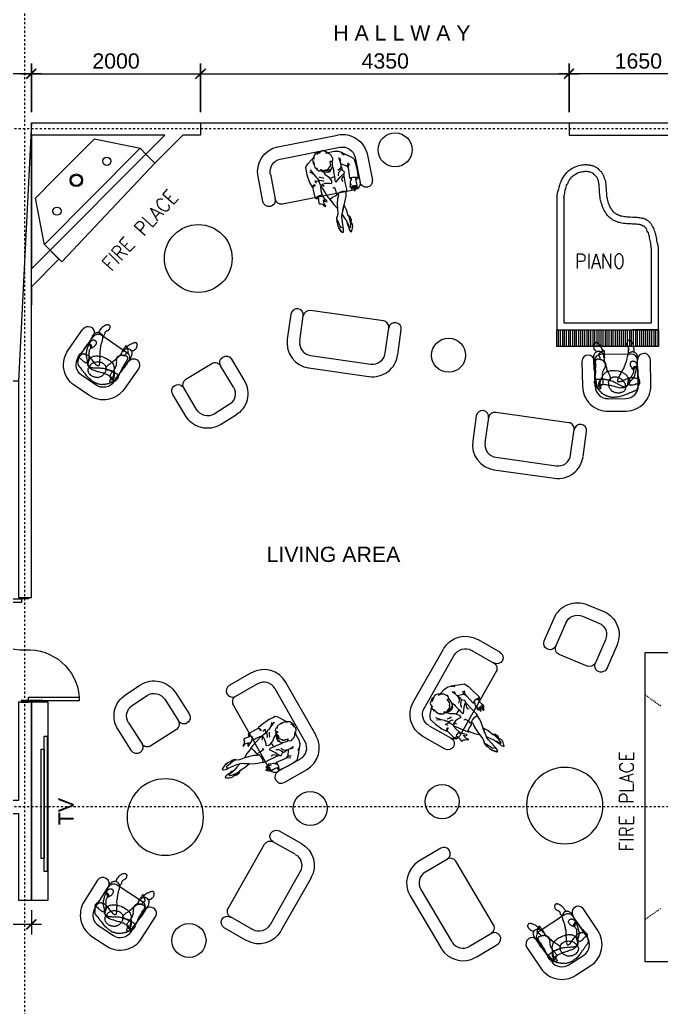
# Model space of a CAD drawing. Header units: feet. Extents: x 24 to 2788, y 15 to 613.
# Drawn here: x 353.5 to 429.2, y 289.3 to 405.8 of the extents above; entities that cross this region are included whole.
import ezdxf

# ---------------------------------------------------------------- set-up
doc = ezdxf.new("R2010")
doc.units = ezdxf.units.FT
doc.header["$MEASUREMENT"] = 0
doc.linetypes.add('DASHED', pattern=[0.5, 0.25, -0.25])
doc.layers.get('0').update_dxf_attribs({"color": 255, "lineweight": 0})
for name, color, linetype, lineweight in [('Dimmension', 250, 'Continuous', 0), ('Furnatures', 30, 'Continuous', 15), ('Object', 5, 'Continuous', 0), ('Text', 251, 'Continuous', 9)]:
    doc.layers.add(name, color=color, linetype=linetype, lineweight=lineweight)
doc.layers.add('Doors', color=7, linetype='Continuous')
doc.layers.add('Grid', color=1, linetype='Continuous')
doc.styles.add('PDF Arial', font='arial.ttf')

# ---------------------------------------------------------------- blocks, each defined once
blk = doc.blocks.new('TV')
at = {"layer": 'Furnatures', "lineweight": 5}
for points in [[(0.072, -0.798), (0.038, -0.798), (0.038, 0.798), (0.072, 0.798)], [(0.038, -0.646), (0, -0.646), (0, 0.646), (0.038, 0.646)]]:
    blk.add_lwpolyline(points, close=True, dxfattribs=at)
blk = doc.blocks.new('Sofa')
at = {"layer": 'Furnatures', "lineweight": 0}
for points in [[(-0.162, -0.673), (0.197, -0.668, 0.416177), (0.27, -0.588, 0.990454), (0.42, -0.585), (0.411, -0.29, 0.414214), (0.105, 0.001), (-0.105, -0.001)], [(-0.105, -0.001, 0.414214), (-0.395, -0.307), (-0.388, -0.606, 1.048441), (-0.238, -0.602, 0.401953), (-0.162, -0.673)], [(0.108, -0.147), (-0.101, -0.149, 0.414214), (-0.247, -0.303), (-0.238, -0.602)]]:
    blk.add_lwpolyline(points, format="xyb", dxfattribs=at)
blk.add_lwpolyline([(0.262, -0.293), (0.27, -0.588)], dxfattribs=at)
blk.add_arc((0.112, -0.297), 0.15, 1.4551, 91.4551, dxfattribs=at)
blk = doc.blocks.new('Love Seat')
at = {"layer": 'Furnatures', "lineweight": 0}
for points in [[(0.36, 0), (-0.36, 0)], [(0.36, -0.148), (-0.36, -0.148)], [(-0.66, -0.301), (-0.66, -0.601)], [(-0.512, -0.301), (-0.512, -0.601)], [(0.508, -0.301), (0.508, -0.601)]]:
    blk.add_lwpolyline(points, dxfattribs=at)
blk.add_lwpolyline([(-0.66, -0.599, 0.999952), (-0.512, -0.599, 0.414214), (-0.438, -0.673), (0.434, -0.673, 0.414186), (0.508, -0.599, 0.999952), (0.656, -0.599), (0.656, -0.299)], format="xyb", dxfattribs=at)
for centre, radius, start, end in [((-0.362, -0.298), 0.298, 89.9506, 179.9506), ((0.358, -0.298), 0.298, 359.9506, 89.9506), ((-0.362, -0.298), 0.15, 89.9506, 179.9505), ((0.358, -0.298), 0.15, 359.9506, 89.9505)]:
    blk.add_arc(centre, radius, start, end, dxfattribs=at)
blk = doc.blocks.new('Person 2')
at = {"layer": 'Object', "color": 252, "lineweight": 0, "true_color": 0x939598}
for points in [[(0.093, 0.07), (0.089, 0.083), (0.085, 0.087), (0.064, 0.108), (0.051, 0.112), (0.047, 0.112), (0.047, 0.116), (0.025, 0.112), (0, 0.121), (-0.025, 0.116), (-0.042, 0.112), (-0.055, 0.108), (-0.068, 0.091), (-0.072, 0.083), (-0.076, 0.078), (-0.093, 0.07), (-0.174, 0.036), (-0.195, 0.023), (-0.212, 0.006), (-0.216, -0.015), (-0.229, -0.078), (-0.233, -0.171), (-0.229, -0.226), (-0.224, -0.235), (-0.22, -0.235), (-0.224, -0.248), (-0.229, -0.273), (-0.241, -0.341), (-0.241, -0.375), (-0.224, -0.383), (-0.212, -0.387), (-0.216, -0.404), (-0.229, -0.438), (-0.224, -0.451), (-0.216, -0.455), (-0.207, -0.455), (-0.195, -0.468), (-0.191, -0.468), (-0.178, -0.497), (-0.169, -0.506), (-0.165, -0.506), (-0.174, -0.472), (-0.161, -0.425), (-0.152, -0.447), (-0.14, -0.459), (-0.131, -0.459), (-0.131, -0.451), (-0.14, -0.434), (-0.148, -0.396), (-0.161, -0.379), (-0.161, -0.375), (-0.152, -0.37), (-0.152, -0.362), (-0.144, -0.315), (-0.131, -0.269), (-0.127, -0.269), (-0.102, -0.417), (-0.097, -0.43), (-0.093, -0.451), (-0.089, -0.459), (-0.085, -0.459), (-0.072, -0.523), (-0.051, -0.578), (-0.051, -0.586), (-0.068, -0.637), (-0.089, -0.671), (-0.102, -0.675), (-0.11, -0.696), (-0.114, -0.713), (-0.119, -0.718), (-0.119, -0.722), (-0.114, -0.73), (-0.127, -0.781), (-0.123, -0.785), (-0.127, -0.794), (-0.114, -0.849), (-0.11, -0.861), (-0.106, -0.866), (-0.093, -0.866), (-0.089, -0.861), (-0.08, -0.84), (-0.076, -0.828), (-0.072, -0.806), (-0.042, -0.696), (-0.03, -0.667), (-0.025, -0.671), (-0.017, -0.722), (-0.008, -0.756), (-0.008, -0.785), (-0.013, -0.79), (-0.013, -0.832), (-0.017, -0.866), (-0.013, -0.891), (-0.004, -0.9), (0, -0.895), (0.004, -0.891), (0.025, -0.866), (0.038, -0.845), (0.042, -0.823), (0.038, -0.802), (0.042, -0.781), (0.047, -0.785), (0.051, -0.773), (0.051, -0.73), (0.038, -0.713), (0.034, -0.713), (0.042, -0.637), (0.042, -0.603), (0.038, -0.578), (0.08, -0.519), (0.102, -0.489), (0.123, -0.442), (0.127, -0.434), (0.131, -0.438), (0.14, -0.413), (0.152, -0.353), (0.178, -0.235), (0.186, -0.235), (0.186, -0.231), (0.195, -0.218), (0.191, -0.21), (0.178, -0.18), (0.182, -0.171), (0.186, -0.154), (0.191, -0.15)], [(-0.093, 0.032), (-0.097, 0.023), (-0.102, -0.002), (-0.106, 0.015), (-0.097, 0.045), (-0.089, 0.07)], [(-0.102, 0.006), (-0.106, 0.011)], [(-0.076, 0.074), (-0.072, 0.083), (-0.08, 0.061)], [(-0.008, 0.108), (-0.025, 0.1)], [(-0.025, 0.1), (-0.025, 0.1)], [(-0.021, 0.116), (-0.008, 0.108), (-0.004, 0.108), (0.004, 0.108), (0, 0.104)], [(0.008, 0.108), (0.004, 0.108), (0.017, 0.104), (0.013, 0.112), (0.025, 0.112)], [(0.076, 0.078), (0.093, 0.066)], [(0.085, 0.087), (0.085, 0.078)], [(0.089, -0.104), (0.11, -0.053), (0.106, -0.049), (0.123, -0.032), (0.131, -0.015), (0.127, -0.002), (0.123, 0.032), (0.106, 0.057), (0.093, 0.066), (0.093, 0.07), (0.106, 0.07), (0.178, 0.057), (0.22, 0.04), (0.25, 0.011), (0.25, 0.006), (0.267, -0.027), (0.271, -0.027)], [(0.254, 0.006), (0.25, 0.011), (0.254, 0.006), (0.279, -0.019), (0.309, -0.053), (0.356, -0.108), (0.356, -0.125), (0.356, -0.163), (0.343, -0.235), (0.326, -0.315), (0.322, -0.337), (0.318, -0.341), (0.284, -0.324), (0.254, -0.315), (0.224, -0.311), (0.25, -0.214), (0.258, -0.18), (0.284, -0.154), (0.288, -0.154)], [(-0.148, -0.108), (-0.182, -0.061)], [(-0.123, -0.188), (-0.123, -0.184), (-0.127, -0.171), (-0.135, -0.159), (-0.135, -0.142), (-0.148, -0.108), (-0.165, -0.04)], [(-0.051, -0.108), (-0.047, -0.112), (-0.038, -0.116), (-0.03, -0.15), (0, -0.197), (0.013, -0.256), (0.004, -0.277), (-0.004, -0.286), (-0.021, -0.273), (-0.068, -0.256), (-0.102, -0.252), (-0.127, -0.26), (-0.127, -0.252), (-0.127, -0.21), (-0.123, -0.188), (-0.093, -0.205), (-0.08, -0.214), (-0.076, -0.218), (-0.08, -0.226)], [(-0.102, -0.002), (-0.106, -0.032), (-0.102, -0.049), (-0.097, -0.061)], [(-0.097, -0.044), (-0.089, -0.066)], [(-0.068, -0.095), (-0.08, -0.091), (-0.097, -0.066)], [(-0.059, -0.095), (-0.064, -0.095), (-0.068, -0.091)], [(-0.034, -0.112), (-0.042, -0.108), (-0.051, -0.108), (-0.059, -0.095), (-0.055, -0.091), (-0.051, -0.083), (-0.059, -0.087), (-0.064, -0.087)], [(-0.051, -0.083), (-0.051, -0.083)], [(-0.051, -0.083), (-0.042, -0.091)], [(0, -0.116), (-0.021, -0.116), (-0.034, -0.112), (-0.038, -0.104), (-0.047, -0.104)], [(-0.038, -0.116), (0.004, -0.142), (0.03, -0.146), (0.042, -0.142), (0.068, -0.125), (0.089, -0.104), (0.085, -0.142), (0.08, -0.154), (0.072, -0.188), (0.064, -0.222), (0.055, -0.252), (0.051, -0.265), (0.051, -0.277), (0.051, -0.281), (0.059, -0.286), (0.127, -0.252), (0.165, -0.239), (0.178, -0.235)], [(-0.034, -0.104), (-0.025, -0.108), (0, -0.108), (0.004, -0.112), (0.013, -0.112), (0.034, -0.108), (0.051, -0.095), (0.064, -0.091), (0.076, -0.078), (0.076, -0.07), (0.08, -0.066), (0.089, -0.036), (0.093, -0.036), (0.097, -0.04), (0.106, -0.049)], [(0.013, -0.116), (0.013, -0.116)], [(0.038, -0.138), (0.034, -0.138), (0.017, -0.133), (0.017, -0.116), (0.017, -0.112)], [(0.051, -0.095), (0.055, -0.095), (0.064, -0.091)], [(0.076, -0.078), (0.08, -0.074)], [(0.089, -0.104), (0.089, -0.104)], [(0.186, -0.154), (0.186, -0.142), (0.191, -0.112), (0.195, -0.112), (0.246, -0.159)], [(0.191, -0.112), (0.195, -0.083), (0.199, -0.049), (0.203, -0.036)], [(0.195, -0.083), (0.203, -0.074), (0.212, -0.053)], [(-0.216, -0.231), (-0.207, -0.222), (-0.22, -0.235), (-0.212, -0.231), (-0.191, -0.231), (-0.182, -0.226)], [(-0.207, -0.222), (-0.191, -0.218)], [(-0.165, -0.21), (-0.161, -0.201), (-0.165, -0.188), (-0.169, -0.18), (-0.161, -0.18), (-0.135, -0.197), (-0.131, -0.205)], [(-0.059, -0.193), (-0.064, -0.188), (-0.085, -0.176), (-0.106, -0.159)], [(0.008, -0.125), (-0.004, -0.125)], [(0.008, -0.231), (0.004, -0.222), (0.042, -0.222), (0.064, -0.222)], [(0.034, -0.138), (0.034, -0.142)], [(0.051, -0.138), (0.038, -0.142), (0.038, -0.138), (0.047, -0.121)], [(0.178, -0.18), (0.157, -0.184), (0.127, -0.197), (0.11, -0.222), (0.106, -0.231)], [(0.186, -0.129), (0.182, -0.133), (0.174, -0.15), (0.157, -0.163), (0.127, -0.171)], [(0.186, -0.231), (0.186, -0.235)], [(0.275, -0.133), (0.25, -0.163), (0.25, -0.171), (0.254, -0.188), (0.254, -0.197)], [(-0.127, -0.26), (-0.127, -0.269)], [(-0.093, -0.286), (-0.093, -0.273), (-0.102, -0.265), (-0.114, -0.265)], [(-0.004, -0.341), (0, -0.337), (0.008, -0.337), (0.013, -0.341), (0.013, -0.375), (0.004, -0.413)], [(0.135, -0.315), (0.131, -0.298), (0.135, -0.281), (0.157, -0.265), (0.161, -0.256)], [(0.224, -0.311), (0.224, -0.315), (0.233, -0.332), (0.229, -0.337), (0.22, -0.341), (0.212, -0.349), (0.195, -0.387), (0.186, -0.4), (0.186, -0.408), (0.195, -0.408), (0.199, -0.404), (0.191, -0.442), (0.191, -0.447), (0.195, -0.447), (0.224, -0.404), (0.216, -0.459), (0.216, -0.464), (0.224, -0.468), (0.229, -0.459), (0.241, -0.408)], [(0.233, -0.332), (0.241, -0.32), (0.241, -0.315)], [(0.288, -0.328), (0.288, -0.332), (0.275, -0.37), (0.267, -0.417), (0.258, -0.438), (0.254, -0.447)], [(0.284, -0.349), (0.309, -0.349), (0.318, -0.345), (0.322, -0.337)], [(-0.241, -0.366), (-0.237, -0.366), (-0.212, -0.362), (-0.199, -0.358), (-0.161, -0.362), (-0.161, -0.375)], [(-0.212, -0.362), (-0.212, -0.383)], [(-0.161, -0.362), (-0.157, -0.362)], [(-0.161, -0.425), (-0.161, -0.425)], [(-0.093, -0.451), (-0.085, -0.442), (-0.051, -0.438), (-0.013, -0.438), (0.025, -0.421), (0.021, -0.442), (-0.004, -0.476), (-0.03, -0.531), (-0.051, -0.586)], [(-0.085, -0.447), (-0.085, -0.459)], [(-0.004, -0.438), (0.025, -0.421), (0.051, -0.417), (0.089, -0.421), (0.127, -0.434)], [(0.199, -0.404), (0.212, -0.379)], [(0.237, -0.455), (0.246, -0.451), (0.254, -0.421), (0.258, -0.413)], [(0, -0.624), (0.034, -0.578), (-0.03, -0.667)], [(0.038, -0.578), (0.038, -0.578)], [(-0.08, -0.811), (-0.08, -0.815), (-0.085, -0.815), (-0.097, -0.806), (-0.102, -0.777), (-0.102, -0.709), (-0.102, -0.692), (-0.093, -0.675), (-0.089, -0.671)], [(-0.102, -0.866), (-0.11, -0.853), (-0.114, -0.849), (-0.123, -0.798), (-0.123, -0.785)], [(-0.114, -0.713), (-0.114, -0.726)], [(-0.004, -0.785), (-0.004, -0.823), (-0.004, -0.845), (0.004, -0.849), (0.013, -0.84), (0.025, -0.811), (0.034, -0.764), (0.038, -0.739), (0.038, -0.718), (0.034, -0.713)], [(0.042, -0.777), (0.042, -0.768), (0.051, -0.756)]]:
    blk.add_lwpolyline(points, dxfattribs=at)
blk = doc.blocks.new('Person')
at = {"layer": 'Object', "lineweight": 0}
for points in [[(-0.084, -0.191), (-0.088, -0.186), (-0.088, -0.178), (-0.092, -0.174), (-0.092, -0.165), (-0.097, -0.161), (-0.101, -0.152), (-0.101, -0.144), (-0.105, -0.135), (-0.109, -0.127), (-0.113, -0.119), (-0.113, -0.106), (-0.122, -0.089), (-0.13, -0.064), (-0.135, -0.042), (-0.139, -0.021), (-0.139, -0.013), (-0.143, 0), (-0.143, 0.008), (-0.143, 0.017), (-0.143, 0.03), (-0.143, 0.038), (-0.143, 0.047), (-0.143, 0.055), (-0.143, 0.068), (-0.139, 0.076), (-0.139, 0.085), (-0.135, 0.093), (-0.135, 0.102), (-0.13, 0.11), (-0.126, 0.119), (-0.126, 0.127), (-0.122, 0.131), (-0.118, 0.14), (-0.109, 0.148), (-0.105, 0.157), (-0.101, 0.165), (-0.097, 0.169), (-0.088, 0.178), (-0.084, 0.182), (-0.075, 0.19), (-0.067, 0.199), (-0.063, 0.203), (-0.054, 0.212), (-0.046, 0.216), (-0.037, 0.224), (-0.029, 0.229), (-0.016, 0.237), (-0.008, 0.241), (0.001, 0.246), (0.009, 0.254), (0.022, 0.258), (0.03, 0.262), (0.035, 0.262), (0.039, 0.262), (0.043, 0.262), (0.047, 0.262), (0.052, 0.262), (0.056, 0.262), (0.06, 0.262), (0.064, 0.258), (0.069, 0.254), (0.073, 0.25), (0.073, 0.246), (0.077, 0.246), (0.077, 0.241), (0.077, 0.237), (0.081, 0.233), (0.081, 0.224), (0.081, 0.212), (0.081, 0.203), (0.081, 0.19), (0.081, 0.178), (0.081, 0.165), (0.081, 0.152), (0.077, 0.14), (0.073, 0.127), (0.069, 0.114), (0.069, 0.102), (0.06, 0.089), (0.056, 0.072), (0.052, 0.059), (0.047, 0.047), (0.039, 0.034), (0.035, 0.025), (0.026, 0.013), (0.022, 0), (0.014, -0.008), (0.005, -0.021), (0.001, -0.03), (-0.003, -0.038), (-0.012, -0.051), (-0.016, -0.059), (-0.02, -0.068), (-0.02, -0.076), (-0.025, -0.085), (-0.025, -0.089), (-0.025, -0.093), (-0.025, -0.097), (-0.025, -0.102), (-0.025, -0.106), (-0.02, -0.11), (-0.02, -0.114), (-0.016, -0.119), (-0.008, -0.127), (0.001, -0.135), (0.009, -0.14), (0.026, -0.152), (0.043, -0.169), (0.047, -0.174), (0.056, -0.182), (0.064, -0.191), (0.069, -0.195), (0.069, -0.199), (0.073, -0.203), (0.073, -0.207), (0.073, -0.212), (0.073, -0.216), (0.073, -0.22), (0.073, -0.224), (0.069, -0.229), (0.069, -0.233), (0.069, -0.237), (0.064, -0.237), (0.06, -0.241), (0.056, -0.246), (0.052, -0.25), (0.047, -0.25), (0.043, -0.254), (0.039, -0.254), (0.03, -0.258), (0.026, -0.258), (0.018, -0.258), (0.014, -0.258), (0.005, -0.258), (-0.003, -0.258), (-0.012, -0.254), (-0.02, -0.254), (-0.029, -0.25), (-0.037, -0.246), (-0.046, -0.241), (-0.054, -0.237), (-0.063, -0.233), (-0.067, -0.229), (-0.075, -0.22), (-0.08, -0.216), (-0.08, -0.212), (-0.084, -0.207), (-0.084, -0.203), (-0.084, -0.199), (-0.084, -0.195)], [(-0.037, 0.203), (-0.033, 0.207), (-0.033, 0.216), (-0.029, 0.22), (-0.029, 0.224), (-0.025, 0.229), (-0.02, 0.233), (-0.016, 0.237), (-0.012, 0.241), (-0.008, 0.246), (-0.003, 0.246), (0.005, 0.25), (0.009, 0.25), (0.014, 0.25), (0.018, 0.254), (0.026, 0.254), (0.035, 0.254), (0.047, 0.254), (0.064, 0.254), (0.077, 0.254), (0.09, 0.254), (0.107, 0.25), (0.124, 0.25), (0.136, 0.246), (0.17, 0.241), (0.187, 0.241), (0.204, 0.241), (0.221, 0.237), (0.238, 0.237), (0.251, 0.237), (0.268, 0.237), (0.276, 0.237), (0.28, 0.237), (0.289, 0.237), (0.293, 0.237), (0.301, 0.233), (0.306, 0.233), (0.31, 0.229), (0.314, 0.229), (0.318, 0.224), (0.318, 0.22), (0.318, 0.216), (0.323, 0.212), (0.323, 0.207), (0.318, 0.199), (0.318, 0.195), (0.318, 0.186), (0.314, 0.182), (0.31, 0.174), (0.31, 0.169), (0.306, 0.161), (0.301, 0.157), (0.297, 0.148), (0.293, 0.144), (0.284, 0.14), (0.28, 0.135), (0.276, 0.131), (0.272, 0.127), (0.263, 0.123), (0.259, 0.123), (0.255, 0.119), (0.251, 0.119), (0.246, 0.119), (0.238, 0.119), (0.234, 0.123), (0.229, 0.123), (0.225, 0.127), (0.221, 0.127), (0.217, 0.131), (0.204, 0.135), (0.196, 0.144), (0.183, 0.148), (0.17, 0.157), (0.162, 0.161), (0.157, 0.161), (0.149, 0.165), (0.141, 0.165), (0.132, 0.169), (0.124, 0.169), (0.115, 0.169), (0.107, 0.169), (0.09, 0.169), (0.069, 0.165), (0.06, 0.165), (0.052, 0.165), (0.047, 0.165), (0.039, 0.165), (0.03, 0.165), (0.026, 0.165), (0.022, 0.165), (0.018, 0.165), (0.018, 0.169), (0.014, 0.169), (0.014, 0.174), (0.014, 0.178), (0.014, 0.182), (0.018, 0.19), (0.018, 0.195), (0.014, 0.195), (0.009, 0.195), (0.005, 0.195), (0.001, 0.195), (-0.003, 0.195), (-0.012, 0.195), (-0.016, 0.195), (-0.025, 0.195), (-0.029, 0.195), (-0.033, 0.195), (-0.033, 0.199), (-0.037, 0.199)], [(0.217, 0.258), (0.225, 0.258), (0.238, 0.258), (0.246, 0.258), (0.259, 0.258), (0.268, 0.258), (0.276, 0.258), (0.284, 0.258), (0.293, 0.258), (0.297, 0.258), (0.306, 0.258), (0.314, 0.258), (0.318, 0.258), (0.327, 0.258), (0.331, 0.258), (0.344, 0.254), (0.352, 0.254), (0.361, 0.254), (0.369, 0.25), (0.378, 0.246), (0.382, 0.246), (0.39, 0.241), (0.395, 0.237), (0.399, 0.233), (0.403, 0.229), (0.403, 0.224), (0.407, 0.22), (0.407, 0.212), (0.411, 0.207), (0.411, 0.203), (0.411, 0.199), (0.411, 0.19), (0.411, 0.186), (0.407, 0.182), (0.407, 0.178), (0.407, 0.174), (0.403, 0.169), (0.399, 0.165), (0.399, 0.161), (0.395, 0.157), (0.39, 0.152), (0.386, 0.148), (0.382, 0.148), (0.378, 0.144), (0.373, 0.144), (0.369, 0.144), (0.361, 0.14), (0.356, 0.14), (0.352, 0.14), (0.344, 0.14), (0.34, 0.14), (0.331, 0.135), (0.323, 0.135), (0.318, 0.135), (0.31, 0.135), (0.301, 0.135), (0.293, 0.135), (0.284, 0.131), (0.276, 0.131), (0.263, 0.131), (0.255, 0.127), (0.246, 0.127), (0.234, 0.123), (0.225, 0.119), (0.213, 0.114), (0.2, 0.114), (0.179, 0.106), (0.157, 0.097), (0.145, 0.093), (0.136, 0.089), (0.128, 0.085), (0.115, 0.08), (0.107, 0.08), (0.098, 0.076), (0.094, 0.076), (0.085, 0.072), (0.081, 0.072), (0.073, 0.072), (0.069, 0.076), (0.064, 0.076), (0.064, 0.08), (0.064, 0.085), (0.064, 0.089), (0.064, 0.093), (0.064, 0.097), (0.064, 0.102), (0.069, 0.114), (0.073, 0.127), (0.073, 0.14), (0.077, 0.152), (0.077, 0.157), (0.077, 0.161), (0.077, 0.169), (0.077, 0.174), (0.077, 0.178), (0.073, 0.186), (0.069, 0.19), (0.069, 0.195), (0.064, 0.199), (0.06, 0.203), (0.052, 0.207), (0.047, 0.212), (0.039, 0.212), (0.03, 0.216), (0.014, 0.22), (0.009, 0.22), (0.001, 0.224), (-0.003, 0.224), (-0.012, 0.229), (-0.016, 0.229), (-0.02, 0.229), (-0.025, 0.233), (-0.02, 0.233), (-0.016, 0.233), (-0.012, 0.237), (-0.008, 0.237), (-0.003, 0.237), (0.001, 0.237), (0.005, 0.237), (0.014, 0.237), (0.018, 0.241), (0.026, 0.241), (0.035, 0.241), (0.043, 0.241), (0.052, 0.241), (0.064, 0.246), (0.073, 0.246), (0.085, 0.246), (0.098, 0.25), (0.115, 0.25), (0.128, 0.25), (0.145, 0.254), (0.162, 0.254), (0.179, 0.254), (0.196, 0.258)], [(0.018, 0.161), (0.014, 0.144), (0.014, 0.127), (0.009, 0.114), (0.005, 0.097), (0.005, 0.08), (-0.003, 0.068), (-0.008, 0.051), (-0.012, 0.034), (-0.016, 0.021), (-0.02, 0.008), (-0.025, -0.008), (-0.029, -0.021), (-0.033, -0.034), (-0.033, -0.047), (-0.033, -0.051), (-0.033, -0.055), (-0.033, -0.064), (-0.033, -0.068), (-0.033, -0.072), (-0.033, -0.08), (-0.033, -0.085), (-0.029, -0.089), (-0.029, -0.093), (-0.025, -0.097), (-0.025, -0.102), (-0.02, -0.106), (-0.016, -0.11), (-0.012, -0.114), (-0.008, -0.119), (-0.003, -0.123), (0.005, -0.127), (0.009, -0.127), (0.018, -0.131), (0.022, -0.135), (0.03, -0.135), (0.035, -0.135), (0.043, -0.14), (0.047, -0.14), (0.056, -0.14), (0.06, -0.14), (0.069, -0.14), (0.073, -0.135), (0.081, -0.135), (0.085, -0.135), (0.09, -0.131), (0.098, -0.127), (0.102, -0.127), (0.107, -0.123), (0.111, -0.119), (0.115, -0.114), (0.119, -0.106), (0.124, -0.102), (0.128, -0.097), (0.132, -0.093), (0.136, -0.085), (0.141, -0.08), (0.145, -0.068), (0.153, -0.055), (0.157, -0.038), (0.162, -0.025), (0.166, -0.008), (0.166, 0.008), (0.17, 0.021), (0.17, 0.038), (0.17, 0.051), (0.17, 0.068), (0.17, 0.08), (0.166, 0.093), (0.166, 0.097), (0.166, 0.106), (0.162, 0.11), (0.162, 0.119), (0.157, 0.123), (0.153, 0.127), (0.149, 0.135), (0.145, 0.14), (0.141, 0.144), (0.136, 0.148), (0.132, 0.157), (0.124, 0.161), (0.115, 0.165), (0.107, 0.169), (0.098, 0.174), (0.09, 0.182), (0.077, 0.186), (0.064, 0.19), (0.056, 0.195), (0.043, 0.199), (0.03, 0.203), (0.022, 0.207), (0.018, 0.207), (0.014, 0.212), (0.009, 0.212), (0.005, 0.212), (0.001, 0.212), (-0.003, 0.212), (-0.008, 0.212), (-0.008, 0.207), (-0.008, 0.203), (-0.003, 0.199), (-0.003, 0.195), (0.001, 0.195), (0.005, 0.186), (0.009, 0.178), (0.014, 0.174), (0.014, 0.169), (0.014, 0.165)], [(0.297, 0.148), (0.314, 0.182), (0.323, 0.182), (0.327, 0.182), (0.331, 0.182), (0.335, 0.182), (0.34, 0.182), (0.344, 0.186), (0.352, 0.186), (0.361, 0.19), (0.365, 0.19), (0.369, 0.19), (0.369, 0.195), (0.373, 0.195), (0.378, 0.19), (0.382, 0.19), (0.386, 0.186), (0.386, 0.182), (0.39, 0.182), (0.395, 0.174), (0.403, 0.165), (0.407, 0.161), (0.411, 0.152), (0.416, 0.148), (0.416, 0.144), (0.416, 0.14), (0.42, 0.14), (0.42, 0.135), (0.42, 0.131), (0.416, 0.131), (0.411, 0.131), (0.407, 0.131), (0.403, 0.131), (0.399, 0.131), (0.39, 0.131), (0.386, 0.131), (0.382, 0.131), (0.378, 0.131), (0.373, 0.131), (0.369, 0.131), (0.365, 0.131), (0.361, 0.131), (0.348, 0.131), (0.335, 0.131), (0.331, 0.131), (0.323, 0.135), (0.318, 0.135), (0.314, 0.135), (0.31, 0.135), (0.306, 0.14), (0.301, 0.144), (0.297, 0.144)], [(-0.08, -0.076), (-0.084, -0.068), (-0.088, -0.059), (-0.092, -0.051), (-0.092, -0.042), (-0.097, -0.03), (-0.097, -0.021), (-0.097, -0.013), (-0.097, -0.004), (-0.092, 0.008), (-0.092, 0.017), (-0.088, 0.025), (-0.084, 0.034), (-0.08, 0.042), (-0.075, 0.051), (-0.071, 0.059), (-0.063, 0.068), (-0.054, 0.072), (-0.046, 0.08), (-0.037, 0.085), (-0.029, 0.089), (-0.02, 0.093), (-0.012, 0.093), (0.001, 0.097), (0.009, 0.097), (0.022, 0.097), (0.03, 0.097), (0.039, 0.097), (0.047, 0.093), (0.056, 0.089), (0.064, 0.085), (0.073, 0.08), (0.077, 0.08), (0.077, 0.076), (0.081, 0.072), (0.085, 0.072), (0.085, 0.068), (0.09, 0.063), (0.094, 0.055), (0.094, 0.047), (0.098, 0.038), (0.098, 0.03), (0.098, 0.017), (0.098, 0.008), (0.098, 0), (0.094, -0.008), (0.09, -0.021), (0.085, -0.03), (0.081, -0.038), (0.077, -0.047), (0.069, -0.055), (0.06, -0.064), (0.056, -0.072), (0.047, -0.076), (0.035, -0.085), (0.026, -0.089), (0.018, -0.093), (0.005, -0.097), (-0.003, -0.097), (-0.016, -0.097), (-0.025, -0.102), (-0.033, -0.097), (-0.042, -0.097), (-0.05, -0.097), (-0.054, -0.093), (-0.058, -0.093), (-0.063, -0.089), (-0.067, -0.089), (-0.071, -0.085), (-0.075, -0.08), (-0.075, -0.076)], [(0.162, -0.237), (0.17, -0.237), (0.183, -0.241), (0.196, -0.241), (0.204, -0.246), (0.213, -0.246), (0.221, -0.25), (0.234, -0.25), (0.242, -0.25), (0.246, -0.254), (0.255, -0.254), (0.263, -0.254), (0.272, -0.258), (0.276, -0.258), (0.284, -0.258), (0.289, -0.258), (0.293, -0.258), (0.306, -0.263), (0.314, -0.263), (0.323, -0.263), (0.331, -0.258), (0.34, -0.258), (0.344, -0.254), (0.352, -0.254), (0.356, -0.25), (0.361, -0.246), (0.365, -0.241), (0.369, -0.237), (0.373, -0.233), (0.378, -0.224), (0.378, -0.22), (0.378, -0.216), (0.382, -0.207), (0.382, -0.203), (0.382, -0.199), (0.378, -0.191), (0.378, -0.186), (0.378, -0.182), (0.373, -0.178), (0.373, -0.169), (0.369, -0.165), (0.365, -0.161), (0.365, -0.157), (0.361, -0.157), (0.356, -0.152), (0.352, -0.148), (0.344, -0.148), (0.34, -0.144), (0.335, -0.144), (0.327, -0.14), (0.323, -0.14), (0.314, -0.135), (0.31, -0.135), (0.301, -0.131), (0.293, -0.131), (0.284, -0.127), (0.276, -0.123), (0.268, -0.123), (0.259, -0.119), (0.251, -0.114), (0.242, -0.11), (0.229, -0.106), (0.221, -0.102), (0.213, -0.097), (0.2, -0.093), (0.187, -0.085), (0.179, -0.08), (0.157, -0.064), (0.136, -0.051), (0.124, -0.047), (0.115, -0.038), (0.107, -0.034), (0.094, -0.025), (0.085, -0.021), (0.081, -0.017), (0.073, -0.013), (0.064, -0.013), (0.06, -0.008), (0.056, -0.008), (0.052, -0.008), (0.047, -0.008), (0.043, -0.013), (0.039, -0.017), (0.039, -0.021), (0.039, -0.025), (0.039, -0.03), (0.039, -0.034), (0.039, -0.042), (0.043, -0.047), (0.043, -0.055), (0.047, -0.059), (0.047, -0.068), (0.052, -0.08), (0.064, -0.11), (0.069, -0.127), (0.073, -0.135), (0.073, -0.14), (0.077, -0.148), (0.077, -0.152), (0.077, -0.161), (0.081, -0.165), (0.081, -0.169), (0.081, -0.174), (0.081, -0.178), (0.081, -0.182), (0.081, -0.186), (0.081, -0.191), (0.077, -0.195), (0.077, -0.199), (0.081, -0.199), (0.081, -0.203), (0.081, -0.207), (0.085, -0.207), (0.09, -0.207), (0.09, -0.212), (0.094, -0.212), (0.102, -0.216), (0.107, -0.216), (0.111, -0.22), (0.119, -0.22), (0.128, -0.224), (0.136, -0.229), (0.149, -0.233), (0.153, -0.233)], [(-0.003, -0.25), (-0.003, -0.254), (-0.003, -0.258), (-0.003, -0.263), (-0.003, -0.267), (0.001, -0.267), (0.005, -0.271), (0.009, -0.271), (0.014, -0.271), (0.018, -0.271), (0.022, -0.271), (0.026, -0.271), (0.03, -0.271), (0.039, -0.267), (0.052, -0.267), (0.064, -0.263), (0.077, -0.263), (0.09, -0.258), (0.107, -0.258), (0.119, -0.258), (0.132, -0.258), (0.145, -0.258), (0.153, -0.258), (0.166, -0.258), (0.174, -0.258), (0.179, -0.258), (0.183, -0.258), (0.187, -0.258), (0.191, -0.258), (0.196, -0.258), (0.2, -0.254), (0.204, -0.25), (0.204, -0.246), (0.204, -0.241), (0.208, -0.237), (0.208, -0.233), (0.208, -0.229), (0.204, -0.224), (0.204, -0.22), (0.204, -0.216), (0.2, -0.212), (0.2, -0.207), (0.196, -0.203), (0.191, -0.203), (0.187, -0.203), (0.183, -0.203), (0.179, -0.203), (0.174, -0.203), (0.166, -0.203), (0.157, -0.203), (0.153, -0.203), (0.145, -0.203), (0.141, -0.203), (0.136, -0.203), (0.132, -0.199), (0.124, -0.195), (0.115, -0.191), (0.107, -0.186), (0.102, -0.182), (0.085, -0.174), (0.081, -0.165), (0.073, -0.161), (0.064, -0.157), (0.056, -0.152), (0.043, -0.148), (0.035, -0.144), (0.026, -0.144), (0.022, -0.144), (0.018, -0.144), (0.014, -0.144), (0.009, -0.144), (0.005, -0.144), (0.001, -0.148), (-0.003, -0.148), (-0.003, -0.152), (-0.008, -0.152), (-0.008, -0.157), (-0.008, -0.161), (-0.008, -0.165), (-0.008, -0.169), (-0.008, -0.174), (-0.008, -0.182), (-0.008, -0.191), (-0.003, -0.212), (0.001, -0.224), (0.001, -0.233), (0.001, -0.237), (0.001, -0.241), (0.001, -0.246)], [(0.2, -0.241), (0.196, -0.241), (0.196, -0.237), (0.196, -0.233), (0.196, -0.229), (0.191, -0.224), (0.191, -0.22), (0.187, -0.216), (0.183, -0.216), (0.179, -0.212), (0.174, -0.207), (0.174, -0.203), (0.174, -0.199), (0.179, -0.195), (0.183, -0.191), (0.187, -0.191), (0.191, -0.186), (0.196, -0.186), (0.2, -0.182), (0.208, -0.178), (0.221, -0.174), (0.225, -0.174), (0.229, -0.174), (0.234, -0.174), (0.242, -0.174), (0.246, -0.174), (0.251, -0.174), (0.255, -0.174), (0.259, -0.178), (0.263, -0.178), (0.268, -0.182), (0.268, -0.186), (0.272, -0.186), (0.272, -0.191), (0.272, -0.195), (0.272, -0.199), (0.276, -0.203), (0.272, -0.207), (0.272, -0.212), (0.272, -0.216), (0.272, -0.22), (0.268, -0.224), (0.268, -0.229), (0.263, -0.229), (0.259, -0.233), (0.255, -0.237), (0.255, -0.241), (0.246, -0.241), (0.242, -0.246), (0.238, -0.246), (0.234, -0.246), (0.225, -0.246), (0.217, -0.246), (0.213, -0.246), (0.204, -0.246), (0.204, -0.241)]]:
    blk.add_lwpolyline(points, close=True, dxfattribs=at)
for points in [[(0.411, 0.224), (0.416, 0.229), (0.42, 0.229), (0.42, 0.233), (0.424, 0.237), (0.428, 0.241), (0.433, 0.241), (0.437, 0.246), (0.441, 0.246), (0.45, 0.246), (0.458, 0.25), (0.467, 0.25), (0.475, 0.25), (0.483, 0.246), (0.492, 0.246), (0.5, 0.241), (0.505, 0.237), (0.509, 0.237), (0.509, 0.233), (0.513, 0.229), (0.513, 0.224), (0.517, 0.224), (0.517, 0.22), (0.517, 0.216), (0.517, 0.212), (0.513, 0.207), (0.513, 0.203), (0.509, 0.199), (0.5, 0.195), (0.496, 0.186), (0.488, 0.182), (0.479, 0.178), (0.471, 0.174), (0.462, 0.165), (0.45, 0.161), (0.441, 0.157), (0.428, 0.152), (0.42, 0.148), (0.407, 0.148), (0.399, 0.144)], [(0.386, -0.224), (0.39, -0.224), (0.395, -0.224), (0.403, -0.224), (0.407, -0.224), (0.424, -0.224), (0.437, -0.224), (0.45, -0.22), (0.458, -0.22), (0.462, -0.22), (0.467, -0.216), (0.475, -0.216), (0.479, -0.212), (0.483, -0.212), (0.488, -0.207), (0.492, -0.207), (0.496, -0.203), (0.505, -0.195), (0.509, -0.191), (0.513, -0.186), (0.517, -0.182), (0.517, -0.178), (0.517, -0.174), (0.517, -0.169), (0.517, -0.165), (0.517, -0.161), (0.513, -0.157), (0.509, -0.152), (0.505, -0.148), (0.5, -0.148), (0.496, -0.144), (0.492, -0.144), (0.483, -0.14), (0.479, -0.14), (0.475, -0.14), (0.467, -0.14), (0.462, -0.144), (0.458, -0.144), (0.454, -0.144), (0.445, -0.152), (0.437, -0.157), (0.433, -0.157), (0.428, -0.157), (0.424, -0.161), (0.42, -0.161), (0.416, -0.161), (0.411, -0.161), (0.407, -0.157), (0.403, -0.157), (0.399, -0.152), (0.395, -0.152), (0.39, -0.152), (0.386, -0.152), (0.378, -0.152), (0.373, -0.152), (0.369, -0.152), (0.365, -0.152)]]:
    blk.add_lwpolyline(points, dxfattribs=at)
blk = doc.blocks.new('PIANO')
at = {"layer": 'Furnatures', "lineweight": 0}
for points in [[(0, 1.782), (0, 0.199), (1.198, 0.199), (1.198, 1.16), (1.194, 1.194), (1.185, 1.232), (1.181, 1.249), (1.181, 1.266), (1.177, 1.287), (1.173, 1.304), (1.168, 1.321), (1.164, 1.334), (1.16, 1.351), (1.152, 1.367), (1.147, 1.38), (1.143, 1.397), (1.135, 1.41), (1.126, 1.422), (1.122, 1.435), (1.118, 1.439), (1.113, 1.448), (1.109, 1.452), (1.105, 1.456), (1.101, 1.465), (1.097, 1.469), (1.088, 1.473), (1.084, 1.478), (1.08, 1.482), (1.075, 1.486), (1.067, 1.49), (1.063, 1.494), (1.058, 1.494), (1.05, 1.499), (1.046, 1.503), (1.037, 1.503), (1.029, 1.507), (1.025, 1.511), (1.008, 1.511), (0.995, 1.516), (0.978, 1.52), (0.965, 1.52), (0.948, 1.524), (0.931, 1.524), (0.898, 1.524), (0.864, 1.528), (0.847, 1.528), (0.83, 1.528), (0.813, 1.533), (0.796, 1.533), (0.783, 1.537), (0.766, 1.541), (0.749, 1.541), (0.745, 1.545), (0.737, 1.549), (0.728, 1.549), (0.724, 1.554), (0.715, 1.558), (0.707, 1.558), (0.703, 1.562), (0.694, 1.566), (0.69, 1.571), (0.686, 1.575), (0.677, 1.579), (0.673, 1.588), (0.669, 1.592), (0.66, 1.596), (0.656, 1.605), (0.652, 1.609), (0.648, 1.613), (0.644, 1.621), (0.639, 1.63), (0.635, 1.634), (0.627, 1.647), (0.622, 1.664), (0.614, 1.681), (0.61, 1.693), (0.605, 1.71), (0.601, 1.727), (0.597, 1.744), (0.593, 1.757), (0.588, 1.774), (0.588, 1.791), (0.588, 1.808), (0.584, 1.837), (0.584, 1.871), (0.58, 1.888), (0.58, 1.901), (0.58, 1.918), (0.576, 1.931), (0.576, 1.947), (0.572, 1.96), (0.567, 1.977), (0.563, 1.99), (0.559, 1.998), (0.555, 2.007), (0.555, 2.011), (0.55, 2.019), (0.546, 2.028), (0.542, 2.032), (0.538, 2.041), (0.533, 2.045), (0.529, 2.053), (0.525, 2.062), (0.516, 2.066), (0.512, 2.07), (0.508, 2.079), (0.504, 2.083), (0.495, 2.087), (0.491, 2.096), (0.483, 2.1), (0.478, 2.104), (0.47, 2.108), (0.466, 2.113), (0.457, 2.117), (0.449, 2.121), (0.445, 2.125), (0.436, 2.13), (0.428, 2.13), (0.419, 2.134), (0.415, 2.134), (0.406, 2.138), (0.398, 2.138), (0.389, 2.142), (0.381, 2.142), (0.373, 2.142), (0.364, 2.142), (0.356, 2.146), (0.351, 2.146), (0.343, 2.146), (0.326, 2.146), (0.309, 2.142), (0.292, 2.142), (0.275, 2.138), (0.258, 2.134), (0.241, 2.13), (0.224, 2.121), (0.212, 2.117), (0.195, 2.108), (0.178, 2.1), (0.165, 2.091), (0.152, 2.083), (0.14, 2.074), (0.127, 2.066), (0.119, 2.058), (0.114, 2.053), (0.106, 2.041), (0.093, 2.032), (0.085, 2.019), (0.076, 2.007), (0.068, 1.994), (0.059, 1.977), (0.055, 1.964), (0.047, 1.952), (0.042, 1.935), (0.034, 1.922), (0.03, 1.905), (0.025, 1.892), (0.021, 1.875), (0.017, 1.859), (0.013, 1.846), (0.004, 1.812)], [(0, 0.199), (1.198, 0.199), (1.198, 0), (0, 0)]]:
    blk.add_lwpolyline(points, close=True, dxfattribs=at)
for points in [[(1.118, 1.147), (1.113, 1.181), (1.109, 1.202), (1.109, 1.219), (1.105, 1.236), (1.101, 1.253), (1.097, 1.266), (1.092, 1.283), (1.092, 1.3), (1.088, 1.312), (1.084, 1.325), (1.08, 1.342), (1.075, 1.351), (1.067, 1.363), (1.063, 1.376), (1.058, 1.384), (1.054, 1.393), (1.05, 1.401), (1.041, 1.406), (1.037, 1.41), (1.033, 1.418), (1.029, 1.422), (1.02, 1.422), (1.016, 1.427), (1.012, 1.427), (1.008, 1.431), (1.003, 1.431), (0.999, 1.431), (0.995, 1.435), (0.991, 1.435), (0.986, 1.435), (0.978, 1.439), (0.974, 1.439), (0.969, 1.439), (0.961, 1.439), (0.957, 1.439), (0.94, 1.444), (0.927, 1.444), (0.91, 1.444), (0.893, 1.444), (0.876, 1.448), (0.859, 1.448), (0.842, 1.448), (0.826, 1.448), (0.804, 1.452), (0.787, 1.452), (0.766, 1.456), (0.749, 1.461), (0.741, 1.465), (0.728, 1.465), (0.72, 1.469), (0.711, 1.473), (0.699, 1.478), (0.69, 1.482), (0.682, 1.486), (0.669, 1.49), (0.66, 1.494), (0.652, 1.499), (0.644, 1.507), (0.635, 1.511), (0.627, 1.52), (0.618, 1.528), (0.61, 1.537), (0.601, 1.545), (0.597, 1.549), (0.588, 1.558), (0.584, 1.566), (0.576, 1.575), (0.572, 1.588), (0.567, 1.596), (0.559, 1.605), (0.555, 1.613), (0.55, 1.621), (0.546, 1.63), (0.542, 1.643), (0.538, 1.651), (0.533, 1.668), (0.525, 1.689), (0.521, 1.706), (0.516, 1.727), (0.512, 1.744), (0.512, 1.765), (0.508, 1.782), (0.508, 1.799), (0.504, 1.816), (0.504, 1.833), (0.504, 1.85), (0.504, 1.867), (0.5, 1.88), (0.5, 1.892), (0.5, 1.909), (0.495, 1.922), (0.495, 1.931), (0.491, 1.943), (0.491, 1.956), (0.487, 1.964), (0.483, 1.973), (0.478, 1.986), (0.474, 1.994), (0.466, 2.002), (0.461, 2.011), (0.453, 2.019), (0.445, 2.028), (0.44, 2.032), (0.432, 2.041), (0.423, 2.045), (0.415, 2.049), (0.406, 2.053), (0.394, 2.058), (0.385, 2.062), (0.377, 2.062), (0.364, 2.062), (0.351, 2.066), (0.343, 2.066), (0.33, 2.066), (0.318, 2.062), (0.305, 2.062), (0.292, 2.058), (0.279, 2.058), (0.267, 2.053), (0.254, 2.049), (0.241, 2.045), (0.229, 2.036), (0.22, 2.032), (0.207, 2.024), (0.199, 2.019), (0.186, 2.011), (0.178, 2.002), (0.169, 1.998), (0.165, 1.99), (0.157, 1.981), (0.148, 1.973), (0.144, 1.96), (0.135, 1.952), (0.131, 1.943), (0.127, 1.931), (0.123, 1.918), (0.114, 1.909), (0.11, 1.897), (0.106, 1.88), (0.102, 1.867), (0.097, 1.854), (0.093, 1.842), (0.089, 1.825), (0.089, 1.812), (0.085, 1.795), (0.08, 1.778), (0.076, 1.761)], [(0.08, 1.782), (0.08, 0.279), (1.118, 0.279), (1.118, 1.16)], [(0, 0.199), (1.198, 0.199), (0.898, 0.199)], [(0.017, 0), (0.017, 0.199)], [(0.042, 0), (0.042, 0.199)], [(0.068, 0), (0.068, 0.199)], [(0.089, 0), (0.089, 0.199)], [(0.114, 0), (0.114, 0.199)], [(0.14, 0), (0.14, 0.199)], [(0.161, 0), (0.161, 0.199)], [(0.186, 0), (0.186, 0.199)], [(0.212, 0), (0.212, 0.199)], [(0.233, 0), (0.233, 0.199)], [(0.258, 0), (0.258, 0.199)], [(0.284, 0), (0.284, 0.199)], [(0.305, 0), (0.305, 0.199)], [(0.33, 0), (0.33, 0.199)], [(0.356, 0), (0.356, 0.199)], [(0.377, 0), (0.377, 0.199)], [(0.402, 0), (0.402, 0.199)], [(0.428, 0), (0.428, 0.199)], [(0.449, 0), (0.449, 0.199)], [(0.474, 0), (0.474, 0.199)], [(0.5, 0), (0.5, 0.199)], [(0.521, 0), (0.521, 0.199)], [(0.546, 0), (0.546, 0.199)], [(0.572, 0), (0.572, 0.199)], [(0.593, 0), (0.593, 0.199)], [(0.618, 0), (0.618, 0.199)], [(0.644, 0), (0.644, 0.199)], [(0.665, 0), (0.665, 0.199)], [(0.69, 0), (0.69, 0.199)], [(0.715, 0), (0.715, 0.199)], [(0.737, 0), (0.737, 0.199)], [(0.762, 0), (0.762, 0.199)], [(0.787, 0), (0.787, 0.199)], [(0.809, 0), (0.809, 0.199)], [(0.834, 0), (0.834, 0.199)], [(0.859, 0), (0.859, 0.199)], [(0.881, 0), (0.881, 0.199)], [(0.906, 0), (0.906, 0.199)], [(0.931, 0), (0.931, 0.199)], [(0.953, 0), (0.953, 0.199)], [(0.978, 0), (0.978, 0.199)], [(1.003, 0), (1.003, 0.199)], [(1.025, 0), (1.025, 0.199)], [(1.05, 0), (1.05, 0.199)], [(1.075, 0), (1.075, 0.199)], [(1.097, 0), (1.097, 0.199)], [(1.122, 0), (1.122, 0.199)], [(1.147, 0), (1.147, 0.199)], [(1.168, 0), (1.168, 0.199)], [(1.194, 0), (1.194, 0.199)]]:
    blk.add_lwpolyline(points, dxfattribs=at)
blk = doc.blocks.new('Table3')
at = {"layer": 'Furnatures', "lineweight": 0}
blk.add_circle((0, 0), 0.451, dxfattribs=at)
blk = doc.blocks.new('Wing Door')
at = {"layer": 'Doors', "lineweight": 0}
for points in [[(0.038, 0.619), (0.038, 0.602), (0.076, 0.602), (0.119, 0.602), (0.119, 0.619)], [(0.715, 0.602), (0.119, 0.602), (0.119, 0.559), (0.715, 0.559)], [(0.038, -0.618), (0.038, -0.601), (0.076, -0.601), (0.119, -0.601), (0.119, -0.618)]]:
    blk.add_lwpolyline(points, close=True, dxfattribs=at)
blk.add_lwpolyline([(0.715, 0.559, -0.407728), (0.076, 0.001, 0.407728), (-0.563, -0.558)], format="xyb", dxfattribs=at)
for points in [[(-0.563, -0.601), (-0.563, -0.601), (-0.563, -0.601), (0.038, -0.601), (0.038, -0.558), (-0.563, -0.558), (-0.563, -0.601)], [(0.038, -0.601), (-0.131, -0.601)]]:
    blk.add_lwpolyline(points, dxfattribs=at)

msp = doc.modelspace()

# ---------------------------------------------------------------- linework, layer by layer
at = {"color": 255, "lineweight": 0, "transparency": 33554559}
for points in [[(353.34, 363.16), (353.34, 337.63), (354.86, 337.63), (354.86, 393.64), (353.34, 363.16), (233.36, 363.16)], [(354.86, 337.63), (354.86, 393.64), (434.83, 393.64), (434.83, 232.13), (346.86, 232.13), (346.86, 234.16)], [(374.84, 393.64), (374.84, 392.16), (372.73, 392.16), (369.42, 388.86), (368.37, 389.91), (370.61, 392.16), (354.86, 392.16), (354.86, 393.64)], [(418.36, 393.64), (418.36, 392.16), (433.35, 392.16), (433.35, 363.67), (434.83, 363.67), (434.83, 393.64)], [(354.86, 392.16), (354.86, 376.41), (357.06, 378.61)], [(356.38, 379.29), (358.12, 377.55), (354.86, 374.29), (354.86, 372.13)], [(434.83, 294.62), (427.34, 294.62), (427.34, 331.11), (434.83, 331.11)], [(274.85, 303.17), (292.58, 303.17), (292.58, 312.14), (274.85, 312.14), (353.34, 312.14), (353.34, 301.9), (354.86, 301.9), (354.86, 325.27), (353.34, 325.27), (353.34, 313.67), (274.85, 313.67), (277.85, 313.67), (277.85, 325.27), (274.85, 325.27)], [(356.17, 325.44), (353.67, 325.44), (353.67, 325.27), (354.48, 325.27), (354.48, 325.44)], [(354.86, 301.9), (354.86, 325.44)], [(427.34, 326.11), (427.42, 326.07)], [(427.55, 325.99), (427.64, 325.9)], [(427.72, 325.86), (427.81, 325.78)], [(427.93, 325.69), (428.02, 325.65)], [(428.1, 325.56), (428.19, 325.48)], [(428.31, 325.44), (428.4, 325.35)], [(428.48, 325.31), (428.61, 325.23)], [(428.69, 325.14), (428.78, 325.1)], [(428.86, 325.01), (428.99, 324.93)], [(429.08, 324.89), (429.16, 324.8)], [(428.95, 300.75), (428.86, 300.67)], [(429.16, 300.88), (429.08, 300.84)], [(427.42, 299.65), (427.34, 299.61)], [(427.64, 299.82), (427.51, 299.74)], [(427.81, 299.95), (427.72, 299.87)], [(428.02, 300.08), (427.89, 299.99)], [(428.19, 300.2), (428.1, 300.16)], [(428.4, 300.33), (428.27, 300.29)], [(428.57, 300.5), (428.48, 300.42)], [(428.78, 300.63), (428.69, 300.54)]]:
    msp.add_lwpolyline(points, dxfattribs=at)
at = {"color": 255, "lineweight": 0, "ltscale": 0.013388, "transparency": 33554559}
msp.add_lwpolyline([(367.73, 390.59), (362.27, 391.69), (357.58, 387)], dxfattribs=at)
at = {"color": 255, "lineweight": 0, "ltscale": 0.012701, "transparency": 33554559}
msp.add_lwpolyline([(369.42, 388.86), (358.46, 377.21), (357.06, 378.61), (368.37, 389.91), (367.73, 390.59), (367.6, 390.51), (356.51, 379.37), (356.38, 379.29), (356.38, 379.42), (355.33, 384.75), (357.61, 387.04)], dxfattribs=at)
at = {"color": 255, "lineweight": 0, "transparency": 33554559}
msp.add_lwpolyline([(356.85, 325.27), (354.86, 325.27), (354.86, 301.9), (356.85, 301.9)], close=True, dxfattribs=at)
for centre, radius in [((363.77, 389.09), 0.487), ((360.17, 386.85), 0.741), ((360.17, 386.85), 0.614), ((357.89, 383.2), 0.487)]:
    msp.add_circle(centre, radius, dxfattribs=at)
at = {"layer": 'Dimmension', "color": 250, "lineweight": 0}
for points in [[(354.86, 400.63), (354.86, 394.87)], [(374.84, 400.63), (374.84, 394.87)], [(418.36, 400.63), (418.36, 394.87)]]:
    msp.add_lwpolyline(points, close=True, dxfattribs=at)
for points in [[(356.05, 399.4), (317.14, 399.4)], [(353.63, 399.4), (376.03, 399.4)], [(373.66, 399.4), (419.55, 399.4)], [(436.06, 399.4), (417.14, 399.4)], [(354.86, 300.71), (354.86, 297.83)], [(356.05, 299.02), (332.89, 299.02)]]:
    msp.add_lwpolyline(points, dxfattribs=at)
at = {"layer": 'Dimmension', "color": 250, "lineweight": 0, "transparency": 33554559}
for points in [[(355.37, 400.08), (354.31, 398.76), (354.18, 398.89)], [(354.18, 398.89), (354.31, 398.76), (355.37, 400.08)], [(355.5, 399.95), (355.37, 400.08), (354.31, 398.76)], [(354.31, 398.76), (355.37, 400.08), (355.5, 399.95)], [(375.39, 400.08), (374.29, 398.76), (374.17, 398.89)], [(374.17, 398.89), (374.29, 398.76), (375.39, 400.08)], [(375.52, 399.95), (375.39, 400.08), (374.29, 398.76)], [(374.29, 398.76), (375.39, 400.08), (375.52, 399.95)], [(418.87, 400.08), (417.81, 398.76), (417.69, 398.89)], [(417.69, 398.89), (417.81, 398.76), (418.87, 400.08)], [(419, 399.95), (418.87, 400.08), (417.81, 398.76)], [(417.81, 398.76), (418.87, 400.08), (419, 399.95)], [(354.18, 298.51), (354.31, 298.38), (355.37, 299.7)], [(354.31, 298.38), (355.37, 299.7), (355.5, 299.57)]]:
    msp.add_solid(points, dxfattribs=at)
at = {"layer": 'Furnatures', "lineweight": 9}
for points in [[(419.34, 376.45), (419.34, 378.15), (419.89, 378.15), (420.1, 378.06), (420.18, 378.02), (420.23, 377.85), (420.23, 377.59), (420.18, 377.43), (420.1, 377.34), (419.89, 377.26), (419.34, 377.26)], [(420.69, 378.15), (420.69, 376.45)], [(421.03, 376.45), (421.54, 378.15), (422.05, 376.45)], [(422.39, 376.45), (422.39, 378.15), (423.28, 376.45), (423.28, 378.15)], [(421.2, 377.04), (421.84, 377.04)]]:
    msp.add_lwpolyline(points, dxfattribs=at)
msp.add_lwpolyline([(424.12, 378.15), (424, 378.06), (423.87, 377.93), (423.78, 377.76), (423.74, 377.51), (423.74, 377.13), (423.78, 376.88), (423.87, 376.71), (424, 376.54), (424.12, 376.45), (424.38, 376.45), (424.5, 376.54), (424.63, 376.71), (424.71, 376.88), (424.76, 377.13), (424.76, 377.51), (424.71, 377.76), (424.63, 377.93), (424.5, 378.06), (424.38, 378.15)], close=True, dxfattribs=at)
for centre, radius in [((397.81, 390.44), 2.01), ((374.57, 377.62), 4), ((404.13, 366.2), 2.01), ((387.78, 312.71), 2.01), ((403.36, 313.52), 2.01), ((373.47, 297.14), 2.01)]:
    msp.add_circle(centre, radius, dxfattribs=at)
at = {"layer": 'Grid', "linetype": 'DASHED', "lineweight": 0}
for points in [[(354.1, 118.76), (354.1, 537.88)], [(552.6, 392.92), (55.88, 392.92)], [(552.6, 312.91), (57.62, 312.91)]]:
    msp.add_lwpolyline(points, dxfattribs=at)
at = {"layer": 'Text', "lineweight": 0}
for points in [[(372.22, 384.62), (371.67, 384.03), (370.4, 385.17), (370.95, 385.81)], [(370.4, 384.58), (370.23, 384.62), (370.02, 384.62), (369.89, 384.58), (369.68, 384.41), (369.68, 384.24), (369.72, 384.07), (369.76, 383.9), (369.89, 383.69), (370.23, 383.39), (370.44, 383.31), (370.61, 383.23), (370.82, 383.23), (370.95, 383.27), (371.12, 383.44), (371.16, 383.61), (371.12, 383.82), (371.03, 383.95)], [(370.99, 384.62), (371.33, 385)], [(369.8, 382.04), (368.92, 383.56), (370.52, 382.8)], [(367.94, 382.51), (369.21, 381.36), (369.72, 381.91)], [(369.51, 382.55), (369.97, 383.01)], [(368.28, 380.35), (367.01, 381.49), (367.43, 381.91), (367.6, 382.04), (367.73, 382), (367.86, 381.96), (368.07, 381.79), (368.11, 381.62), (368.15, 381.53), (368.07, 381.32), (367.69, 380.9)], [(367.1, 379.08), (366.5, 378.44), (365.28, 379.58), (365.83, 380.22)], [(365.61, 377.43), (364.34, 378.61), (364.72, 379.03), (364.94, 379.12), (365.02, 379.12), (365.19, 379.03), (365.32, 378.95), (365.4, 378.78), (365.4, 378.65), (365.32, 378.48), (364.94, 378.06)], [(365.87, 379.03), (366.21, 379.42)], [(364.47, 376.2), (363.2, 377.34), (363.79, 377.98)], [(364, 378.23), (365.23, 377.04)], [(365.23, 378.4), (366.21, 378.1)], [(363.79, 376.79), (364.17, 377.17)], [(425.98, 319.34), (425.98, 318.49), (424.29, 318.49), (424.29, 319.34)], [(425.1, 318.49), (425.1, 319)], [(424.71, 318.03), (424.55, 317.99), (424.38, 317.86), (424.29, 317.73), (424.29, 317.48), (424.38, 317.35), (424.55, 317.22), (424.71, 317.14), (424.97, 317.05), (425.35, 317.05), (425.6, 317.14), (425.77, 317.22), (425.94, 317.35), (425.98, 317.48), (425.98, 317.73), (425.94, 317.86), (425.77, 317.99), (425.6, 318.03)], [(425.98, 315.78), (424.29, 316.29), (425.98, 316.8)], [(425.43, 315.95), (425.43, 316.63)], [(424.29, 314.85), (425.98, 314.85), (425.98, 315.66)], [(425.98, 313.5), (424.29, 313.5), (424.29, 314.09), (424.38, 314.3), (424.46, 314.34), (424.63, 314.43), (424.88, 314.43), (425.05, 314.34), (425.1, 314.3), (425.18, 314.09), (425.18, 313.5)], [(425.98, 311.76), (425.98, 310.92), (424.29, 310.92), (424.29, 311.76)], [(425.1, 310.92), (425.1, 311.42)], [(425.98, 309.56), (424.29, 309.56), (424.29, 310.15), (424.38, 310.32), (424.46, 310.41), (424.63, 310.45), (424.8, 310.45), (424.97, 310.41), (425.05, 310.32), (425.1, 310.15), (425.1, 309.56)], [(425.1, 310.03), (425.98, 310.45)], [(424.29, 309.05), (425.98, 309.05)], [(425.98, 307.87), (424.29, 307.87), (424.29, 308.71)], [(425.1, 307.87), (425.1, 308.38)]]:
    msp.add_lwpolyline(points, dxfattribs=at)

# ---------------------------------------------------------------- block references
at = {"layer": 'Doors', "color": 255, "lineweight": 0, "transparency": 33554559, "xscale": -10, "yscale": 10, "zscale": 10}
msp.add_blockref('Wing Door', (354.88, 331.44), dxfattribs=at)
at = {"layer": 'Furnatures', "lineweight": 9, "yscale": 10, "zscale": 10}
for name, p, xscale, rotation in [('Love Seat', (387.48, 391.49), -10, 11.20062012762004), ('Love Seat', (391.16, 364.2), 10, 171.955955107236), ('Sofa', (360.79, 362.06), -10, 146.3865473348841), ('Sofa', (378.08, 358.55), -10, 212.4276556766482), ('Sofa', (424.04, 359.6), 10, 179.7149139123917), ('Love Seat', (413.05, 352.19), 10, 171.955955107236), ('Sofa', (421.49, 336.36), -10, 338.2311360733616), ('Love Seat', (401.73, 328.39), -10, 60.42983965046312), ('Love Seat', (386.7, 324.45), 10, 299.5701603495369), ('Sofa', (366.88, 326.73), -10, 33.96152779157679), ('Table3', (417.84, 313.05), -10, 180), ('Table3', (370.67, 311.7), -10, 180), ('Love Seat', (386.11, 301.4), -10, 240.4298396504631), ('Love Seat', (401.41, 299.32), 10, 120.7003480682846), ('Sofa', (362.89, 297.04), 10, 146.0384722084232), ('Sofa', (420.04, 293.61), 10, 212.155006482818)]:
    msp.add_blockref(name, p, dxfattribs=dict(at, xscale=xscale, rotation=rotation))
at = {"layer": 'Furnatures', "lineweight": 9, "xscale": 10, "yscale": 10, "zscale": 10}
msp.add_blockref('PIANO', (416.92, 367.22), dxfattribs=at)
at = {"layer": 'Furnatures', "color": 255, "lineweight": 0, "transparency": 33554559, "xscale": 10, "yscale": 10, "zscale": 10}
msp.add_blockref('TV', (356, 313.26), dxfattribs=at)
at = {"layer": 'Object', "lineweight": 0, "yscale": 10, "zscale": 10}
for name, p, xscale, rotation in [('Person 2', (389.2, 389.08), 10, 22.80500181876941), ('Person', (362.62, 364.51), -10, 236.8965487341022), ('Person', (424.01, 362.68), 10, 93.1170232623476), ('Person 2', (403.17, 325.01), 10, 57.04399739870346), ('Person 2', (384.88, 321.86), 10, 307.9920943804787), ('Person', (364.62, 299.74), -10, 236.8965487341022), ('Person', (418.36, 296.19), 10, 125.5571158327738)]:
    msp.add_blockref(name, p, dxfattribs=dict(at, xscale=xscale, rotation=rotation))

# ---------------------------------------------------------------- texts
at = {"layer": 'Dimmension', "color": 250, "lineweight": 0, "char_height": 1.8, "attachment_point": 7, "style": 'PDF Arial'}
for s, insert in [('2000', (362.06, 400)), ('4350', (393.85, 400)), ('1650', (423.74, 400))]:
    msp.add_mtext(s, dxfattribs=dict(at, insert=insert))
at = {"layer": 'Text', "lineweight": 0, "char_height": 1.8, "attachment_point": 7, "style": 'PDF Arial'}
for s, insert in [('H A L L W A Y', (390.51, 403.34)), ('LIVING AREA', (382.63, 341.78))]:
    msp.add_mtext(s, dxfattribs=dict(at, insert=insert))
at = {"layer": 'Text', "lineweight": 0, "insert": (359.86, 310.75), "char_height": 1.8, "attachment_point": 7, "rotation": 90, "style": 'PDF Arial'}
msp.add_mtext('TV', dxfattribs=at)

doc.saveas('drawing.dxf')
